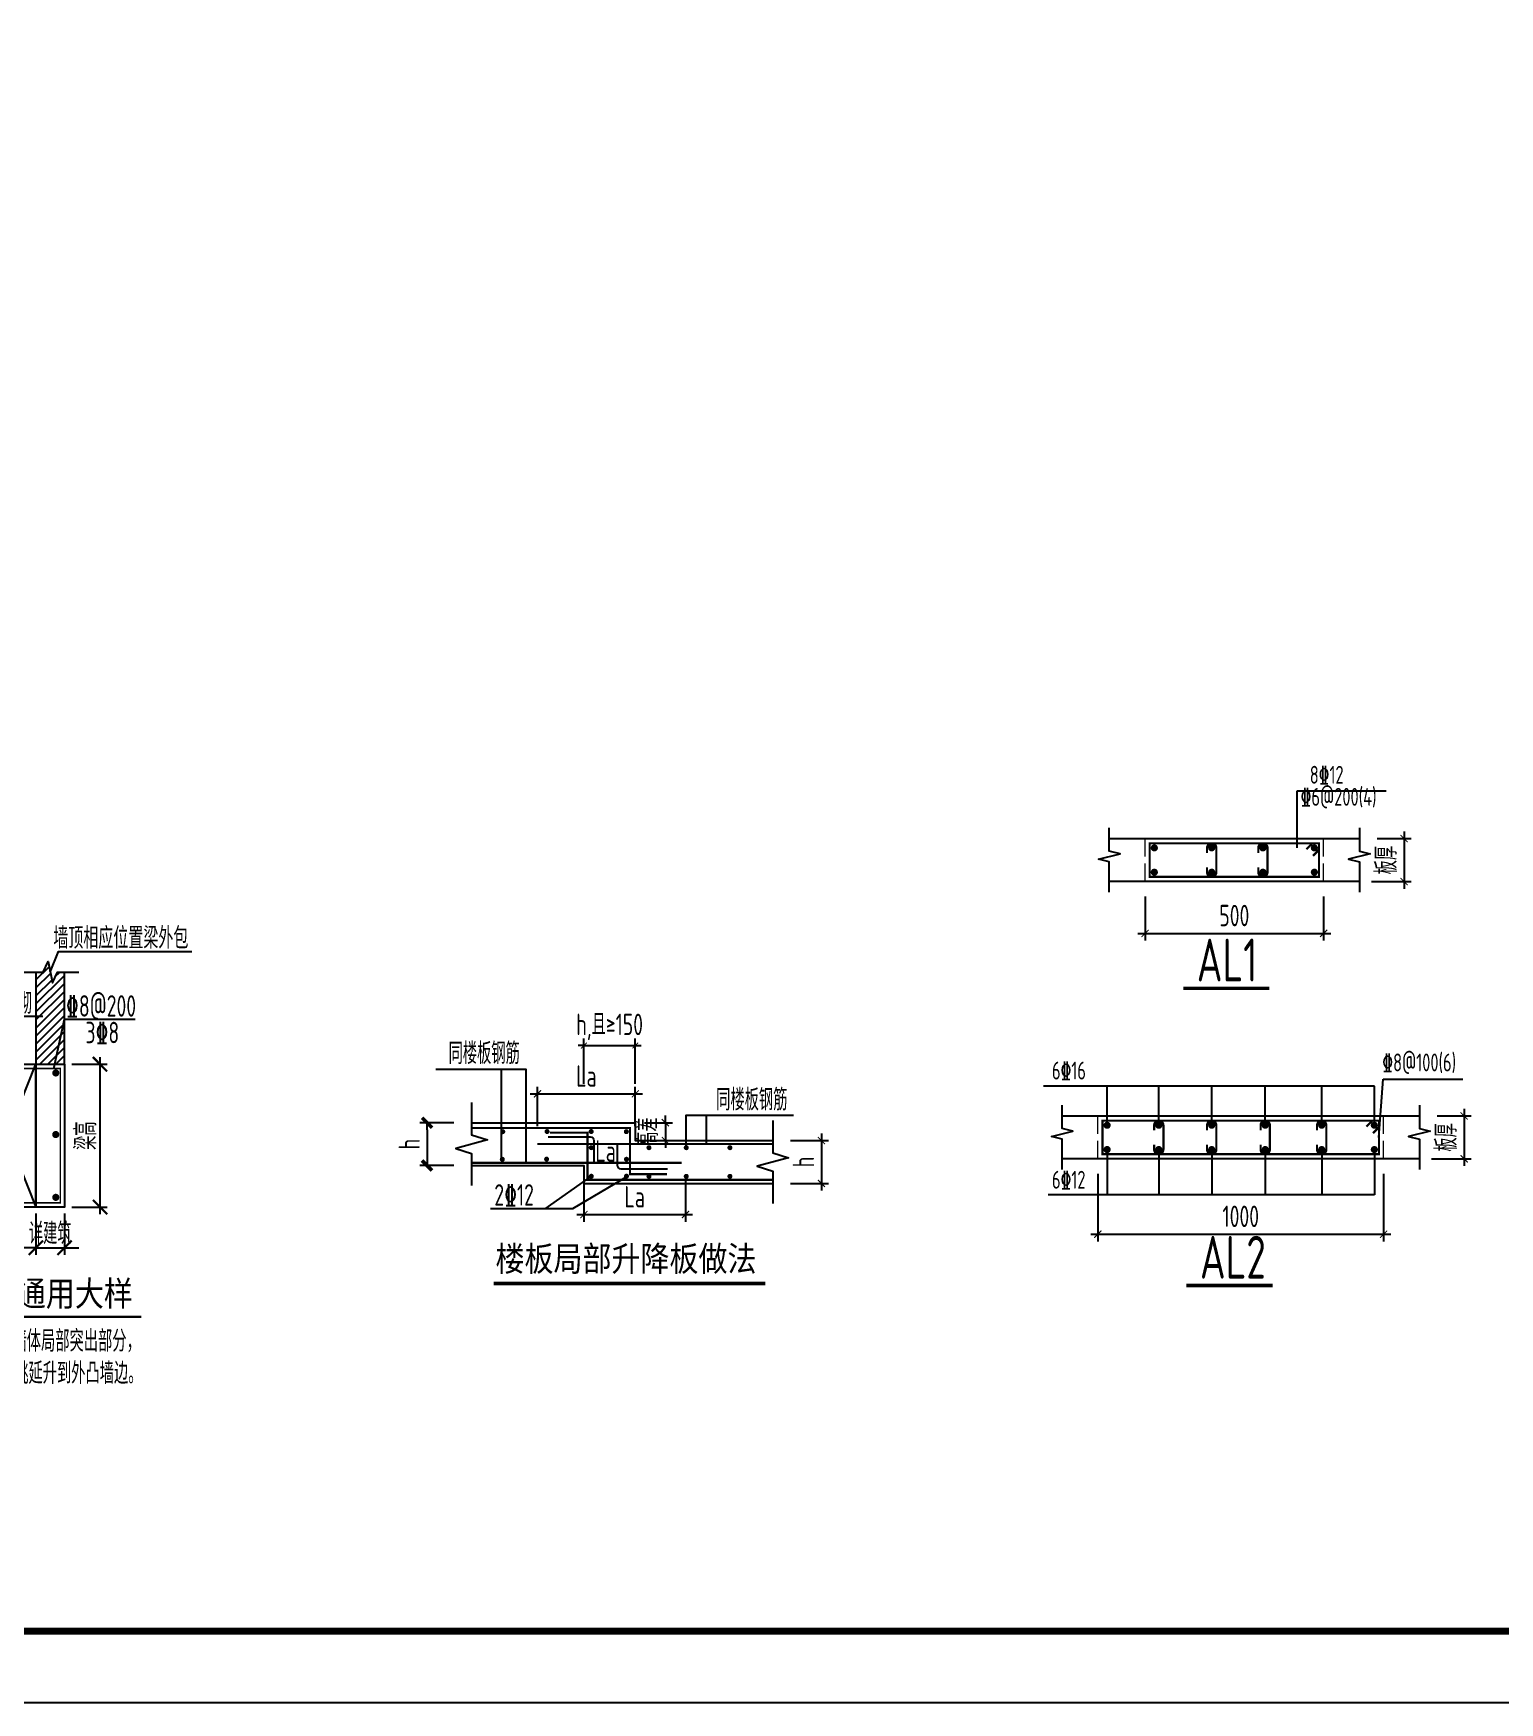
# Model space of a CAD drawing. Extents: x -668857 to 154266, y -275694 to 291306.
# Drawn here: x -196984 to -176462, y 97741 to 121097 of the extents above; entities that cross this region are included whole.
import ezdxf
from ezdxf.enums import TextEntityAlignment as Align

# ---------------------------------------------------------------- set-up
doc = ezdxf.new("R2010")
doc.units = 0
doc.header["$LTSCALE"] = 1000
doc.linetypes.add('DASH', pattern=[0.35, 0.25, -0.1])
doc.layers.get('0').update_dxf_attribs({"linetype": 'CONTINUOUS'})
doc.layers.get('DEFPOINTS').update_dxf_attribs({"linetype": 'CONTINUOUS'})
for name, color, linetype in [('-TK', 7, 'CONTINUOUS'), ('AXIS', 3, 'CONTINUOUS'), ('BEAM_DE', 7, 'CONTINUOUS'), ('NUM', 7, 'CONTINUOUS'), ('REIN', 6, 'CONTINUOUS'), ('S-DETLCW-LINE1-pdx', 7, 'CONTINUOUS'), ('S-DETLCW-TEXT', 7, 'CONTINUOUS'), ('S-DETLS-HATCH', 251, 'CONTINUOUS'), ('S-DETLS-TEXT', 7, 'CONTINUOUS'), ('S-X详图实线', 4, 'CONTINUOUS'), ('S-X详图标注', 3, 'CONTINUOUS'), ('S-X详图钢筋', 6, 'CONTINUOUS'), ('TEXT', 2, 'CONTINUOUS'), ('THIN', 7, 'CONTINUOUS'), ('大样详图_文字', 60, 'CONTINUOUS')]:
    doc.layers.add(name, color=color, linetype=linetype)
doc.layers.add('S-REIN', color=12, linetype='CONTINUOUS', lineweight=50)
doc.layers.add('S-Thin-D', color=7, linetype='DASH', lineweight=18)
doc.styles.add('BW_Rein', font='Tssdeng.shx', dxfattribs={"width": 0.7, "bigfont": 'hztxt.shx'})
doc.styles.add('hzst', font='', dxfattribs={"width": 0.7})
doc.styles.add('TSSD_DIMENSION', font='Tssdeng.shx', dxfattribs={"width": 0.7, "bigfont": 'tssdchn.shx'})
doc.styles.add('TSSD_Norm', font='Tssdeng.shx', dxfattribs={"bigfont": 'tssdchn.shx'})
doc.styles.add('TSSD_REIN', font='tssdeng.shx', dxfattribs={"width": 0.7, "height": 300, "bigfont": 'tssdchn.shx'})
doc.styles.get('hzst').set_extended_font_data('SimSun')
doc.dimstyles.new('25-100', dxfattribs={"dimscale": 100, "dimtxt": 3, "dimasz": 2, "dimexe": 1, "dimexo": 1, "dimgap": 0.5, "dimtad": 1, "dimdec": 0, "dimlfac": 0.25, "dimdsep": 46, "dimtxsty": 'TSSD_REIN', "dimblk1": 'ARCHTICK', "dimblk2": 'ARCHTICK', "dimsah": 1, "dimcen": 2.5, "dimdle": 1, "dimclrd": 256, "dimclre": 256, "dimclrt": 7, "dimadec": 0, "dimazin": 0, "dimtfac": 1, "dimtdec": 0, "dimtix": 1, "dimtmove": 2, "dimatfit": 3, "dimldrblk": 'ARCHTICK', "dimfxl": 0, "dimtolj": 1, "dimtzin": 0, "dimlwd": -1, "dimlwe": -1, "dimarcsym": 0})
doc.dimstyles.new('TSSD_100_100$0', dxfattribs={"dimtxt": 300, "dimasz": 80, "dimexe": 100, "dimexo": 250, "dimgap": 100, "dimtad": 1, "dimdec": 0, "dimzin": 0, "dimdsep": 46, "dimtxsty": 'TSSD_DIMENSION', "dimblk": 'ARCHTICK', "dimcen": 0, "dimdle": 100, "dimclrd": 3, "dimclre": 3, "dimclrt": 7, "dimadec": 0, "dimazin": 0, "dimtfac": 1, "dimtdec": 0, "dimtix": 1, "dimtmove": 2, "dimatfit": 3, "dimldrblk": 'ARCHTICK', "dimfxl": 0, "dimtolj": 1, "dimtzin": 0, "dimarcsym": 0})
doc.dimstyles.new('TSSD_20_100', dxfattribs={"dimtxt": 300, "dimasz": 100, "dimexe": 100, "dimexo": 250, "dimgap": 100, "dimtad": 1, "dimdec": 0, "dimlfac": 0.2, "dimzin": 0, "dimdsep": 46, "dimtxsty": 'TSSD_DIMENSION', "dimblk": 'ARCHTICK', "dimcen": 0, "dimdle": 100, "dimclrt": 7, "dimadec": 0, "dimazin": 0, "dimtfac": 1, "dimtdec": 0, "dimtix": 1, "dimtmove": 2, "dimatfit": 3, "dimldrblk": 'ARCHTICK', "dimfxl": 0, "dimtolj": 1, "dimtzin": 0, "dimarcsym": 0})
doc.dimstyles.new('TSSD_25_100', dxfattribs={"dimtxt": 300, "dimasz": 100, "dimexe": 100, "dimexo": 250, "dimgap": 100, "dimtad": 1, "dimdec": 0, "dimlfac": 0.25, "dimzin": 0, "dimdsep": 46, "dimtxsty": 'TSSD_DIMENSION', "dimblk": 'ARCHTICK', "dimcen": 0, "dimdle": 100, "dimclrt": 7, "dimadec": 0, "dimazin": 0, "dimtfac": 1, "dimtdec": 0, "dimtix": 1, "dimtmove": 2, "dimatfit": 3, "dimldrblk": 'ARCHTICK', "dimfxl": 0, "dimtolj": 1, "dimtzin": 0, "dimarcsym": 0})

# ---------------------------------------------------------------- blocks, each defined once
blk = doc.blocks.new('_ArchTick')
at = {"color": 0, "linetype": 'ByBlock', "const_width": 0.15}
blk.add_lwpolyline([(-0.5, -0.5), (0.5, 0.5)], dxfattribs=at)
blk = doc.blocks.new('*D47')
at = {"layer": 'DEFPOINTS', "color": 0}
for p in [(15039, 226788), (15039, 226538), (15580, 226538)]:
    blk.add_point(p, dxfattribs=at)
at = {"layer": 'S-X详图标注', "color": 0, "lineweight": -2}
for p, q in [((15580, 226788), (15580, 226888)), ((15289, 226788), (15680, 226788)), ((15580, 226788), (15580, 226538)), ((15289, 226538), (15680, 226538)), ((15580, 226538), (15580, 226438))]:
    blk.add_line(p, q, dxfattribs=at)
at = {"layer": 'S-X详图标注', "color": 0, "lineweight": -2, "xscale": 100, "yscale": 100, "zscale": 100}
for p, rotation in [((15580, 226788), 270), ((15580, 226538), 90)]:
    blk.add_blockref('_ArchTick', p, dxfattribs=dict(at, rotation=rotation))
at = {"layer": 'S-X详图标注', "color": 7, "insert": (15330, 226663), "char_height": 300, "attachment_point": 5, "rotation": 90, "style": 'TSSD_DIMENSION'}
blk.add_mtext('\\A1;高差', dxfattribs=at)
blk = doc.blocks.new('ArchTick')
at = {"color": 0, "linetype": 'ByBlock', "lineweight": -2, "const_width": 0.075}
blk.add_lwpolyline([(-0.25, -0.25), (0.25, 0.25)], dxfattribs=at)
blk = doc.blocks.new('_tsdbk')
blk.add_line((-1, 0), (0, 0))
at = {"const_width": 0.5}
blk.add_lwpolyline([(-0.7, -0.7), (0.7, 0.7)], dxfattribs=at)
blk = doc.blocks.new('*D48')
at = {"layer": 'DEFPOINTS', "color": 0}
for p in [(12868, 226788), (12244, 226188), (12868, 226188)]:
    blk.add_point(p, dxfattribs=at)
at = {"layer": 'S-X详图标注', "color": 0, "lineweight": -2}
for p, q in [((12618, 226788), (12144, 226788)), ((12244, 226688), (12244, 226288)), ((12618, 226188), (12144, 226188))]:
    blk.add_line(p, q, dxfattribs=at)
at = {"layer": 'S-X详图标注', "color": 0, "lineweight": -2, "xscale": 100, "yscale": 100, "zscale": 100}
for p, rotation in [((12244, 226788), 90), ((12244, 226188), 270)]:
    blk.add_blockref('_tsdbk', p, dxfattribs=dict(at, rotation=rotation))
at = {"layer": 'S-X详图标注', "color": 7, "insert": (11994, 226488), "char_height": 300, "attachment_point": 5, "rotation": 90, "style": 'TSSD_DIMENSION'}
blk.add_mtext('\\A1;h', dxfattribs=at)
blk = doc.blocks.new('*D49')
at = {"layer": 'DEFPOINTS', "color": 0}
for p in [(17083, 226538), (17083, 225938), (17763, 225938)]:
    blk.add_point(p, dxfattribs=at)
at = {"layer": 'S-X详图标注', "color": 0, "lineweight": -2}
for p, q in [((17763, 226638), (17763, 225838)), ((17333, 226538), (17863, 226538)), ((17333, 225938), (17863, 225938))]:
    blk.add_line(p, q, dxfattribs=at)
at = {"layer": 'S-X详图标注', "color": 0, "lineweight": -2, "xscale": 100, "yscale": 100, "zscale": 100}
for p, rotation in [((17763, 226538), 90), ((17763, 225938), 270)]:
    blk.add_blockref('_ArchTick', p, dxfattribs=dict(at, rotation=rotation))
at = {"layer": 'S-X详图标注', "color": 7, "insert": (17513, 226238), "char_height": 300, "attachment_point": 5, "rotation": 90, "style": 'TSSD_DIMENSION'}
blk.add_mtext('\\A1;h', dxfattribs=at)
blk = doc.blocks.new('*D50')
at = {"layer": 'DEFPOINTS', "color": 0}
for p in [(15159, 227867), (14439, 227080), (15159, 227080)]:
    blk.add_point(p, dxfattribs=at)
at = {"layer": 'S-X详图标注', "color": 3, "lineweight": -2}
for p, q in [((14439, 227330), (14439, 227967)), ((15159, 227330), (15159, 227967)), ((14439, 227867), (14359, 227867)), ((14439, 227867), (15159, 227867)), ((15159, 227867), (15239, 227867))]:
    blk.add_line(p, q, dxfattribs=at)
at = {"layer": 'S-X详图标注', "color": 3, "lineweight": -2, "xscale": 80, "yscale": 80, "zscale": 80}
blk.add_blockref('_ArchTick', (14439, 227867), dxfattribs=at)
at = {"layer": 'S-X详图标注', "color": 3, "lineweight": -2, "xscale": 80, "yscale": 80, "zscale": 80, "rotation": 180}
blk.add_blockref('_ArchTick', (15159, 227867), dxfattribs=at)
at = {"layer": 'S-X详图标注', "color": 7, "insert": (14799, 228128), "char_height": 300, "attachment_point": 5, "style": 'TSSD_DIMENSION'}
blk.add_mtext('\\A1;h,且≥150', dxfattribs=at)
blk = doc.blocks.new('*D51')
at = {"layer": 'DEFPOINTS', "color": 0}
for p in [(15159, 227192), (13789, 226489), (15159, 226489)]:
    blk.add_point(p, dxfattribs=at)
at = {"layer": 'S-X详图标注', "color": 0, "lineweight": -2}
for p, q in [((13789, 226739), (13789, 227292)), ((15159, 226739), (15159, 227292)), ((13689, 227192), (15259, 227192))]:
    blk.add_line(p, q, dxfattribs=at)
at = {"layer": 'S-X详图标注', "color": 0, "lineweight": -2, "xscale": 100, "yscale": 100, "zscale": 100, "rotation": 180}
blk.add_blockref('_ArchTick', (13789, 227192), dxfattribs=at)
at = {"layer": 'S-X详图标注', "color": 0, "lineweight": -2, "xscale": 100, "yscale": 100, "zscale": 100}
blk.add_blockref('_ArchTick', (15159, 227192), dxfattribs=at)
at = {"layer": 'S-X详图标注', "color": 7, "insert": (14474, 227442), "char_height": 300, "attachment_point": 5, "style": 'TSSD_DIMENSION'}
blk.add_mtext('\\A1;La', dxfattribs=at)
blk = doc.blocks.new('*D52')
at = {"layer": 'DEFPOINTS', "color": 0}
for p in [(14439, 226188), (15861, 226306), (15861, 225502)]:
    blk.add_point(p, dxfattribs=at)
at = {"layer": 'S-X详图标注', "color": 0, "lineweight": -2}
for p, q in [((14439, 225938), (14439, 225402)), ((15861, 226056), (15861, 225402)), ((14339, 225502), (15961, 225502))]:
    blk.add_line(p, q, dxfattribs=at)
at = {"layer": 'S-X详图标注', "color": 0, "lineweight": -2, "xscale": 100, "yscale": 100, "zscale": 100, "rotation": 180}
blk.add_blockref('_ArchTick', (14439, 225502), dxfattribs=at)
at = {"layer": 'S-X详图标注', "color": 0, "lineweight": -2, "xscale": 100, "yscale": 100, "zscale": 100}
blk.add_blockref('_ArchTick', (15861, 225502), dxfattribs=at)
at = {"layer": 'S-X详图标注', "color": 7, "insert": (15150, 225752), "char_height": 300, "attachment_point": 5, "style": 'TSSD_DIMENSION'}
blk.add_mtext('\\A1;La', dxfattribs=at)
blk = doc.blocks.new('*D54')
at = {"layer": 'DEFPOINTS', "color": 0}
for p in [(30394, 226071), (30794, 226071), (30794, 225492)]:
    blk.add_point(p, dxfattribs=at)
at = {"layer": 'S-X详图标注'}
for p, q in [((30394, 225971), (30394, 225392)), ((30794, 225971), (30794, 225392)), ((30394, 225492), (30194, 225492)), ((30394, 225492), (30794, 225492)), ((30794, 225492), (30994, 225492))]:
    blk.add_line(p, q, dxfattribs=at)
at = {"layer": 'S-X详图标注', "xscale": 200, "yscale": 200, "zscale": 200}
blk.add_blockref('_ArchTick', (30394, 225492), dxfattribs=at)
at = {"layer": 'S-X详图标注', "xscale": 200, "yscale": 200, "zscale": 200, "rotation": 180}
blk.add_blockref('_ArchTick', (30794, 225492), dxfattribs=at)
at = {"layer": 'S-X详图标注', "color": 7, "insert": (30594, 225692), "char_height": 300, "attachment_point": 5, "style": 'TSSD_REIN'}
blk.add_mtext('\\A1;详建筑', dxfattribs=at)
blk = doc.blocks.new('*D55')
at = {"layer": 'DEFPOINTS', "color": 0}
for p in [(30794, 228060), (31291, 228060), (30794, 226060)]:
    blk.add_point(p, dxfattribs=at)
at = {"layer": 'S-X详图标注'}
for p, q in [((30894, 228060), (31391, 228060)), ((31291, 225960), (31291, 228160)), ((30894, 226060), (31391, 226060))]:
    blk.add_line(p, q, dxfattribs=at)
at = {"layer": 'S-X详图标注', "xscale": 200, "yscale": 200, "zscale": 200}
for p, rotation in [((31291, 228060), 90), ((31291, 226060), 270)]:
    blk.add_blockref('_ArchTick', p, dxfattribs=dict(at, rotation=rotation))
at = {"layer": 'S-X详图标注', "color": 7, "insert": (31091, 227060), "char_height": 300, "attachment_point": 5, "rotation": 90, "style": 'TSSD_REIN'}
blk.add_mtext('\\A1;梁高', dxfattribs=at)
blk = doc.blocks.new('*D951')
at = {"layer": 'AXIS', "color": 0, "lineweight": -2}
for p, q in [((-178175, 109830), (-177699, 109830)), ((-177799, 109930), (-177799, 109130)), ((-178256, 109230), (-177699, 109230))]:
    blk.add_line(p, q, dxfattribs=at)
at = {"layer": 'DEFPOINTS', "color": 0}
for p in [(-178425, 109830), (-178506, 109230), (-177799, 109230)]:
    blk.add_point(p, dxfattribs=at)
at = {"layer": 'AXIS', "color": 0, "lineweight": -2, "xscale": 100, "yscale": 100, "zscale": 100}
for p, rotation in [((-177799, 109830), 90), ((-177799, 109230), 270)]:
    blk.add_blockref('_ArchTick', p, dxfattribs=dict(at, rotation=rotation))
at = {"layer": 'AXIS', "color": 7, "insert": (-178049, 109530), "char_height": 300, "attachment_point": 5, "rotation": 90, "style": 'TSSD_DIMENSION'}
blk.add_mtext('\\A1;板厚', dxfattribs=at)
blk = doc.blocks.new('*D952')
at = {"layer": 'AXIS', "color": 0, "lineweight": -2}
for p, q in [((-181425, 109020), (-181425, 108404)), ((-178925, 109020), (-178925, 108404)), ((-181525, 108504), (-178825, 108504))]:
    blk.add_line(p, q, dxfattribs=at)
at = {"layer": 'DEFPOINTS', "color": 0}
for p in [(-181425, 109270), (-178925, 109270), (-178925, 108504)]:
    blk.add_point(p, dxfattribs=at)
at = {"layer": 'AXIS', "color": 0, "lineweight": -2, "xscale": 100, "yscale": 100, "zscale": 100, "rotation": 180}
blk.add_blockref('_ArchTick', (-181425, 108504), dxfattribs=at)
at = {"layer": 'AXIS', "color": 0, "lineweight": -2, "xscale": 100, "yscale": 100, "zscale": 100}
blk.add_blockref('_ArchTick', (-178925, 108504), dxfattribs=at)
at = {"layer": 'AXIS', "color": 7, "insert": (-180175, 108754), "char_height": 300, "attachment_point": 5, "style": 'TSSD_DIMENSION'}
blk.add_mtext('\\A1;500', dxfattribs=at)
blk = doc.blocks.new('*D953')
at = {"layer": 'AXIS', "color": 0, "lineweight": -2}
for p, q in [((-176959, 106050), (-176959, 105250)), ((-177335, 105950), (-176859, 105950)), ((-177416, 105350), (-176859, 105350))]:
    blk.add_line(p, q, dxfattribs=at)
at = {"layer": 'DEFPOINTS', "color": 0}
for p in [(-177585, 105950), (-177666, 105350), (-176959, 105350)]:
    blk.add_point(p, dxfattribs=at)
at = {"layer": 'AXIS', "color": 0, "lineweight": -2, "xscale": 100, "yscale": 100, "zscale": 100}
for p, rotation in [((-176959, 105950), 90), ((-176959, 105350), 270)]:
    blk.add_blockref('_ArchTick', p, dxfattribs=dict(at, rotation=rotation))
at = {"layer": 'AXIS', "color": 7, "insert": (-177209, 105650), "char_height": 300, "attachment_point": 5, "rotation": 90, "style": 'TSSD_DIMENSION'}
blk.add_mtext('\\A1;板厚', dxfattribs=at)
blk = doc.blocks.new('*D954')
at = {"layer": 'AXIS', "color": 0, "lineweight": -2}
for p, q in [((-182085, 105139), (-182085, 104195)), ((-178085, 105139), (-178085, 104195)), ((-182185, 104295), (-177985, 104295))]:
    blk.add_line(p, q, dxfattribs=at)
at = {"layer": 'DEFPOINTS', "color": 0}
for p in [(-182085, 105389), (-178085, 105389), (-178085, 104295)]:
    blk.add_point(p, dxfattribs=at)
at = {"layer": 'AXIS', "color": 0, "lineweight": -2, "xscale": 100, "yscale": 100, "zscale": 100, "rotation": 180}
blk.add_blockref('_ArchTick', (-182085, 104295), dxfattribs=at)
at = {"layer": 'AXIS', "color": 0, "lineweight": -2, "xscale": 100, "yscale": 100, "zscale": 100}
blk.add_blockref('_ArchTick', (-178085, 104295), dxfattribs=at)
at = {"layer": 'AXIS', "color": 7, "insert": (-180085, 104545), "char_height": 300, "attachment_point": 5, "style": 'TSSD_DIMENSION'}
blk.add_mtext('\\A1;1000', dxfattribs=at)
blk = doc.blocks.new('A1')
blk.add_lwpolyline([(0, 59400), (0, 0), (84100, 0), (84100, 59400)], close=True)
at = {"const_width": 100}
blk.add_lwpolyline([(2500, 58400), (2500, 1000), (83100, 1000), (83100, 58400)], close=True, dxfattribs=at)
blk = doc.blocks.new('20210306.16463091')
at = {"layer": 'S-DETLS-TEXT', "const_width": 50}
blk.add_lwpolyline([(1330.2, 0), (5133.9, 0)], dxfattribs=at)
at = {"layer": 'S-X详图实线', "linetype": 'ByBlock'}
for points in [[(1023.9, 2251.8), (3314.8, 2251.8), (3314.8, 2001.8), (5238.7, 2001.8)], [(1023.9, 1651.8), (2594.8, 1651.8), (2594.8, 1401.8), (5238.7, 1401.8)]]:
    blk.add_lwpolyline(points, dxfattribs=at)
at = {"layer": 'S-X详图标注', "linetype": 'ByBlock'}
for points in [[(1786.5, 1689.3), (1786.5, 2997.1), (520.6, 2997.1)], [(1442.5, 1753.1), (1442.5, 2997.1), (676.7, 2997.1)], [(4027.7, 1919.3), (4027.7, 2357.9), (5495.2, 2357.9)], [(4310.8, 1952.4), (4310.8, 2357.9), (5529.3, 2357.9)], [(3208.2, 1502.9), (2435.2, 1044.4), (1285.7, 1044.4)], [(2696.3, 1501.8), (2050.4, 1044.4)]]:
    blk.add_lwpolyline(points, dxfattribs=at)
at = {"layer": 'S-X详图标注'}
for points in [[(2094.8, 2053), (2684.6, 2053, -0.4142136), (2734.6, 2003), (2734.6, 1689.3)], [(3059.9, 1964.4), (3059.9, 1656.2, 0.4142136), (3109.9, 1606.2), (3763.5, 1606.2)]]:
    blk.add_lwpolyline(points, format="xyb", dxfattribs=at)
at = {"layer": 'S-X详图钢筋', "linetype": 'ByBlock', "const_width": 30}
for points in [[(1023.9, 2178.2), (3241, 2178.2), (3241, 1531.8), (3756, 1531.8)], [(5238.7, 1451), (2646.3, 1451), (2646.3, 2110.6), (2118.4, 2110.6)], [(1944.7, 1952.4), (5238.7, 1952.4)], [(1023.9, 1689.3), (3962.9, 1689.3)]]:
    blk.add_lwpolyline(points, dxfattribs=at)
at = {"layer": 'S-X详图钢筋', "const_width": 35}
for points in [[(1441.9, 2125.6, 1), (1476.9, 2125.6, 1)], [(2062.1, 2127.5, 1), (2097.1, 2127.5, 1)], [(2679.7, 2127.5, 1), (2714.7, 2127.5, 1)], [(3171.7, 2126, 1), (3206.7, 2126, 1)], [(2680.4, 1901.9, 1), (2715.4, 1901.9, 1)], [(3488, 1901.8, 1), (3523, 1901.8, 1)], [(4010.2, 1901.8, 1), (4045.2, 1901.8, 1)], [(4621.3, 1901.8, 1), (4656.3, 1901.8, 1)], [(1435.6, 1739.2, 1), (1470.6, 1739.2, 1)], [(2055.9, 1741.1, 1), (2090.9, 1741.1, 1)], [(3173.8, 1739.3, 1), (3208.8, 1739.3, 1)], [(2680.7, 1501.8, 1), (2715.7, 1501.8, 1)], [(3173.2, 1502.9, 1), (3208.2, 1502.9, 1)], [(3488.2, 1500.8, 1), (3523.2, 1500.8, 1)], [(4010.4, 1500.8, 1), (4045.4, 1500.8, 1)], [(4621.5, 1500.8, 1), (4656.5, 1500.8, 1)]]:
    blk.add_lwpolyline(points, format="xyb", close=True, dxfattribs=at)
at = {"layer": 'THIN'}
for points in [[(1023.9, 2531.8), (1023.9, 2081.8), (1243.9, 2011.8), (803.9, 1891.8), (1023.9, 1821.8), (1023.9, 1371.8)], [(5238.7, 2281.8), (5238.7, 1831.8), (5458.7, 1761.8), (5018.7, 1641.8), (5238.7, 1571.8), (5238.7, 1121.8)]]:
    blk.add_lwpolyline(points, dxfattribs=at)
at = {"layer": 'S-DETLCW-TEXT', "style": 'hzst', "width": 0.85}
blk.add_text('楼板局部升降板做法', height=350, dxfattribs=at).set_placement((1357.9, 173.9))
at = {"layer": 'S-X详图标注', "color": 7, "insert": (2898.8, 1855.6), "char_height": 300, "attachment_point": 5, "style": 'TSSD_REIN'}
blk.add_mtext('\\A1;La', dxfattribs=at)
at = {"layer": 'TEXT', "style": 'TSSD_REIN', "width": 0.7}
for s, p in [('同楼板钢筋', (700.4, 3072.4)), ('同楼板钢筋', (4446.4, 2423.2)), ('2%%13212', (1341.1, 1090.9))]:
    blk.add_text(s, height=300, dxfattribs=at).set_placement(p)
at = {"layer": 'S-X详图标注'}
dim = blk.add_linear_dim(base=(3314.8, 3330), p1=(2594.8, 2543.3), p2=(3314.8, 2543.3), text='h,且≥150', dimstyle='TSSD_100_100$0', dxfattribs=at)
dim.commit()
dim.dimension.update_dxf_attribs({"geometry": '*D50', "text_midpoint": (2954.8, 3591.5), "insert": (-11844.2, -224536.6)})
for base, p1, p2, override, picture, middle in [((3314.8, 2655.7), (1944.7, 1952.4), (3314.8, 1952.4), {"dimasz": 100, "dimblk1": 'ArchTick', "dimblk2": 'ArchTick', "dimclrd": 0, "dimclre": 0}, '*D51', (2629.7, 2905.7)), ((4016.4, 965.4), (2594.8, 1651.8), (4016.4, 1769), {"dimtxt": 300, "dimasz": 100, "dimblk1": 'ArchTick', "dimblk2": 'ArchTick', "dimclrd": 0, "dimclre": 0}, '*D52', (3305.6, 1215.4))]:
    dim = blk.add_linear_dim(base=base, p1=p1, p2=p2, text='La', dimstyle='TSSD_100_100$0', override=override, dxfattribs=at)
    dim.commit()
    dim.dimension.update_dxf_attribs({"geometry": picture, "text_midpoint": middle, "insert": (-11844.2, -224536.6)})
dim = blk.add_linear_dim(base=(400, 1651.8), p1=(1023.9, 2251.8), p2=(1023.9, 1651.8), angle=90, text='h', dimstyle='TSSD_20_100', dxfattribs=at)
dim.commit()
dim.dimension.update_dxf_attribs({"geometry": '*D48', "text_midpoint": (150, 1951.8), "insert": (-11844.2, -224536.6)})
for base, p1, p2, text, picture, middle in [((3735.8, 2001.8), (3194.8, 2251.8), (3194.8, 2001.8), '高差', '*D47', (3485.8, 2126.8)), ((5919.1, 1401.8), (5238.7, 2001.8), (5238.7, 1401.8), 'h', '*D49', (5669.1, 1701.8))]:
    dim = blk.add_linear_dim(base=base, p1=p1, p2=p2, angle=90, text=text, dimstyle='TSSD_100_100$0', override={"dimtxt": 300, "dimasz": 100, "dimblk1": 'ArchTick', "dimblk2": 'ArchTick', "dimclrd": 0, "dimclre": 0}, dxfattribs=at)
    dim.commit()
    dim.dimension.update_dxf_attribs({"geometry": picture, "text_midpoint": middle, "insert": (-11844.2, -224536.6)})
blk = doc.blocks.new('20210306.16465652')
at = {"layer": 'S-DETLS-HATCH'}
h = blk.add_hatch(dxfattribs=at)
h.set_pattern_fill('ANSI31', color=256, scale=25)
h.set_pattern_definition([(45, (-250051.66, 573697.02), (-56.126601, 56.126601), [])])
h.paths.add_polyline_path([(3315.4, 5761.9), (3215.4, 5761.9), (3145.4, 5611.9), (3085.4, 5911.9), (3015.4, 5761.9), (2915.4, 5761.9), (2915.4, 4472.4), (3315.4, 4472.4)])
at = {"layer": 'S-DETLCW-LINE1-pdx'}
for points in [[(2715.4, 5761.9), (3015.4, 5761.9), (3085.4, 5911.9), (3145.4, 5611.9), (3215.4, 5761.9), (3515.4, 5761.9)], [(1268.2, 3792.4), (1268.2, 4132.4), (1118.2, 4202.4), (1418.2, 4262.4), (1268.2, 4332.4), (1268.2, 4672.4)]]:
    blk.add_lwpolyline(points, dxfattribs=at)
at = {"layer": 'S-DETLCW-TEXT', "const_width": 30}
blk.add_lwpolyline([(4388.8, 937.6), (1041.9, 937.6)], dxfattribs=at)
at = {"layer": 'S-DETLS-TEXT'}
blk.add_line((3009.8, 5139.7), (2467.6, 5139.7), dxfattribs=at)
for points in [[(3115.4, 5761.9), (3233, 6051.8), (5095.2, 6051.8)], [(3165.2, 4412.4), (3315.4, 5101.5), (4302.7, 5101.5)]]:
    blk.add_lwpolyline(points, dxfattribs=at)
at = {"layer": 'S-X详图实线'}
for p, q in [((2115.4, 4472.4), (1268.2, 4472.4)), ((2115.4, 4472.4), (2915.4, 2472.4)), ((2115.4, 2472.4), (2915.4, 4472.4)), ((2115.4, 3992.4), (1268.2, 3992.4))]:
    blk.add_line(p, q, dxfattribs=at)
blk.add_lwpolyline([(2915.4, 5761.9), (2915.4, 4472.4), (3315.4, 4472.4), (3315.4, 5761.9)], dxfattribs=at)
for points in [[(2115.4, 4472.4), (2915.4, 4472.4), (2915.4, 2472.4), (2115.4, 2472.4)], [(2915.4, 4472.4), (3315.4, 4472.4), (3315.4, 2472.4), (2915.4, 2472.4)]]:
    blk.add_lwpolyline(points, close=True, dxfattribs=at)
at = {"layer": 'S-X详图标注'}
blk.add_line((1268.2, 4472.4), (468.4, 4472.4), dxfattribs=at)
blk.add_lwpolyline([(0, 4772.4), (1168.3, 4772.4), (868.3, 4472.4), (568.3, 4772.4)], dxfattribs=at)
at = {"layer": 'S-X详图钢筋', "const_width": 20}
blk.add_lwpolyline([(2592.4, 4306.3), (2486.4, 4412.4), (3255.4, 4412.4), (3255.4, 2532.4), (2486.4, 2532.4), (2592.4, 2638.4)], dxfattribs=at)
at = {"layer": 'S-X详图钢筋', "const_width": 50}
for points in [[(3168.1, 4350.3, 1), (3218.1, 4350.3, 1)], [(3168.1, 3488.9, 1), (3218.1, 3488.9, 1)], [(3168.1, 2609.8, 1), (3218.1, 2609.8, 1)]]:
    blk.add_lwpolyline(points, format="xyb", close=True, dxfattribs=at)
at = {"layer": 'S-DETLCW-TEXT', "style": 'hzst', "width": 0.85}
blk.add_text('墙面外凸通用大样', height=350, dxfattribs=at).set_placement((1025.4, 1088.1))
at = {"layer": 'S-DETLS-TEXT', "width": 0.7}
for s, style, p in [('墙顶相应位置梁外包', 'BW_Rein', (3158.9, 6088.4)), ('砖砌', 'BW_Rein', (2442.3, 5176.3)), ('%%1328@200', 'BW_Rein', (3336.9, 5138.1)), ('3%%1328', 'BW_Rein', (3608.6, 4766)), ('注：挑板外边墙有墙体局部突出部分，', 'TSSD_REIN', (991.5, 450)), ('将挑板局部外挑延升到外凸墙边。', 'TSSD_REIN', (1414.1, 0))]:
    blk.add_text(s, height=300, dxfattribs=dict(at, style=style)).set_placement(p)
at = {"layer": 'S-DETLS-TEXT', "style": 'TSSD_REIN', "width": 0.75}
blk.add_text('H', height=300, dxfattribs=at).set_placement((181.3, 4832.5), align=Align.BOTTOM_RIGHT)
at = {"layer": 'S-X详图标注'}
for p1, p2, distance, text, picture, middle in [((3315.4, 2472.4), (3315.4, 4472.4), -496.7, '梁高', '*D55', (3612.1, 3472.4)), ((2915.4, 2483.6), (3315.4, 2483.6), -579.2, '详建筑', '*D54', (3115.4, 2104.4))]:
    dim = blk.add_aligned_dim(p1=p1, p2=p2, distance=distance, text=text, dimstyle='25-100', dxfattribs=at)
    dim.commit()
    dim.dimension.update_dxf_attribs({"geometry": picture, "text_midpoint": middle, "insert": (-27478.5, -223587.5)})

msp = doc.modelspace()

# ---------------------------------------------------------------- linework, layer by layer
at = {"layer": 'BEAM_DE'}
for p, q in [((-181924.8, 109830.26), (-178424.8, 109830.26)), ((-181424.8, 109230.26), (-181924.8, 109230.26)), ((-178924.8, 109230.26), (-181424.8, 109230.26)), ((-178424.8, 109230.26), (-178924.8, 109230.26)), ((-182585.3, 105949.51), (-177585.3, 105949.51)), ((-182085.3, 105349.51), (-182585.3, 105349.51)), ((-178085.3, 105349.51), (-182085.3, 105349.51)), ((-177585.3, 105349.51), (-178085.3, 105349.51))]:
    msp.add_line(p, q, dxfattribs=at)
at = {"layer": 'REIN', "const_width": 30}
for points in [[(-180556.8, 109430.26), (-180556.8, 109360.26, 1), (-180426.8, 109360.26), (-180426.8, 109700.26, 1), (-180556.8, 109700.26), (-180556.8, 109630.26)], [(-179839.8, 109430.26), (-179839.8, 109360.26, 1), (-179709.8, 109360.26), (-179709.8, 109700.26, 1), (-179839.8, 109700.26), (-179839.8, 109630.26)], [(-181297.3, 105549.51), (-181297.3, 105479.51, 1), (-181167.3, 105479.51), (-181167.3, 105819.51, 1), (-181297.3, 105819.51), (-181297.3, 105749.51)], [(-180556.8, 105549.51), (-180556.8, 105479.51, 1), (-180426.8, 105479.51), (-180426.8, 105819.51, 1), (-180556.8, 105819.51), (-180556.8, 105749.51)], [(-179807.3, 105549.51), (-179807.3, 105479.51, 1), (-179677.3, 105479.51), (-179677.3, 105819.51, 1), (-179807.3, 105819.51), (-179807.3, 105749.51)], [(-179017.13, 105549.51), (-179017.13, 105479.51, 1), (-178887.13, 105479.51), (-178887.13, 105819.51, 1), (-179017.13, 105819.51), (-179017.13, 105749.51)]]:
    msp.add_lwpolyline(points, format="xyb", dxfattribs=at)
at = {"layer": 'S-REIN', "const_width": 30}
for points in [[(-178989.8, 109765.26), (-178989.8, 109295.26), (-181359.8, 109295.26), (-181359.8, 109765.26), (-178989.8, 109765.26)], [(-179166.58, 109680.4), (-179081.73, 109765.26)], [(-178989.8, 109673.33), (-179074.66, 109588.48)], [(-178150.3, 105884.51), (-178150.3, 105414.51), (-182020.3, 105414.51), (-182020.3, 105884.51), (-178150.3, 105884.51)], [(-178327.08, 105799.66), (-178242.22, 105884.51)], [(-178150.3, 105792.58), (-178235.15, 105707.73)]]:
    msp.add_lwpolyline(points, dxfattribs=at)
at = {"layer": 'S-REIN', "const_width": 50}
for points in [[(-181319.8, 109700.26, 1), (-181269.8, 109700.26, 1)], [(-180516.8, 109700.26, 1), (-180466.8, 109700.26, 1)], [(-179799.8, 109700.26, 1), (-179749.8, 109700.26, 1)], [(-179079.8, 109700.26, 1), (-179029.8, 109700.26, 1)], [(-181319.8, 109360.26, 1), (-181269.8, 109360.26, 1)], [(-180516.8, 109360.26, 1), (-180466.8, 109360.26, 1)], [(-179799.8, 109360.26, 1), (-179749.8, 109360.26, 1)], [(-179079.8, 109360.26, 1), (-179029.8, 109360.26, 1)], [(-181980.3, 105819.51, 1), (-181930.3, 105819.51, 1)], [(-181257.3, 105819.51, 1), (-181207.3, 105819.51, 1)], [(-180516.8, 105819.51, 1), (-180466.8, 105819.51, 1)], [(-179767.3, 105819.51, 1), (-179717.3, 105819.51, 1)], [(-178977.13, 105819.51, 1), (-178927.13, 105819.51, 1)], [(-178240.3, 105819.51, 1), (-178190.3, 105819.51, 1)], [(-181980.3, 105479.51, 1), (-181930.3, 105479.51, 1)], [(-181257.3, 105479.51, 1), (-181207.3, 105479.51, 1)], [(-180516.8, 105479.51, 1), (-180466.8, 105479.51, 1)], [(-179767.3, 105479.51, 1), (-179717.3, 105479.51, 1)], [(-178977.13, 105479.51, 1), (-178927.13, 105479.51, 1)], [(-178240.3, 105479.51, 1), (-178190.3, 105479.51, 1)]]:
    msp.add_lwpolyline(points, format="xyb", close=True, dxfattribs=at)
at = {"layer": 'S-Thin-D'}
for p, q in [((-181424.8, 109230.26), (-181424.8, 109830.26)), ((-178924.8, 109230.26), (-178924.8, 109830.26)), ((-182085.3, 105349.51), (-182085.3, 105949.51)), ((-178085.3, 105349.51), (-178085.3, 105949.51))]:
    msp.add_line(p, q, dxfattribs=at)
at = {"layer": 'TEXT', "const_width": 50}
for points in [[(-180888.65, 107735.75), (-179683.25, 107735.75)], [(-180844.56, 103576.79), (-179639.16, 103576.79)]]:
    msp.add_lwpolyline(points, dxfattribs=at)
at = {"layer": 'THIN'}
for points in [[(-181924.8, 109080.26), (-181924.8, 109505.26), (-182074.8, 109542.76), (-181774.8, 109617.76), (-181924.8, 109655.26), (-181924.8, 109980.26)], [(-178424.8, 109980.26), (-178424.8, 109655.26), (-178274.8, 109617.76), (-178574.8, 109542.76), (-178424.8, 109505.26), (-178424.8, 109080.26)], [(-182585.3, 105199.51), (-182585.3, 105624.51), (-182735.3, 105662.01), (-182435.3, 105737.01), (-182585.3, 105774.51), (-182585.3, 106099.51)], [(-177585.3, 106099.51), (-177585.3, 105774.51), (-177435.3, 105737.01), (-177735.3, 105662.01), (-177585.3, 105624.51), (-177585.3, 105199.51)]]:
    msp.add_lwpolyline(points, dxfattribs=at)
at = {"layer": '大样详图_文字'}
for p, q in [((-179297.6, 110500.26), (-178051.6, 110500.26)), ((-179297.6, 109700.26), (-179297.6, 110500.26)), ((-178215.3, 106364.73), (-182846.19, 106364.73)), ((-181955.3, 105819.51), (-181955.3, 106364.73)), ((-181232.3, 105819.51), (-181232.3, 106364.73)), ((-180491.8, 105819.51), (-180491.8, 106364.73)), ((-179742.3, 105819.51), (-179742.3, 106364.73)), ((-178952.13, 105819.51), (-178952.13, 106364.73)), ((-178215.3, 105819.51), (-178215.3, 106364.73)), ((-178150.3, 105649.51), (-178092.19, 106462.73)), ((-178092.19, 106462.73), (-176976.69, 106462.73)), ((-181955.3, 105479.51), (-181955.3, 104843.73)), ((-181232.3, 105479.51), (-181232.3, 104843.73)), ((-180491.8, 105479.51), (-180491.8, 104843.73)), ((-179742.3, 105479.51), (-179742.3, 104843.73)), ((-178952.13, 105479.51), (-178952.13, 104843.73)), ((-178215.3, 105479.51), (-178215.3, 104843.73)), ((-178215.3, 104843.73), (-182779.19, 104843.73))]:
    msp.add_line(p, q, dxfattribs=at)

# ---------------------------------------------------------------- block references
at = {"layer": '-TK'}
msp.add_blockref('A1', (-241330.92, 97740.98), dxfattribs=at)
at = {"layer": 'S-X详图标注'}
for name, p in [('20210306.16465652', (-199863.8, 102201.05)), ('20210306.16463091', (-191873.84, 103603.99))]:
    msp.add_blockref(name, p, dxfattribs=at)

# ---------------------------------------------------------------- texts
at = {"layer": 'NUM', "style": 'TSSD_Norm', "width": 0.7}
for s, p in [('AL1', (-180700.61, 107831.59)), ('AL2', (-180656.53, 103672.63))]:
    msp.add_text(s, height=600, dxfattribs=at).set_placement(p)
at = {"layer": '大样详图_文字', "style": 'TSSD_REIN', "width": 0.7}
for s, p in [('8\x8412', (-179119.21, 110523.51)), ('%%1326@200(4)', (-179246.46, 110214.73)), ('%%1328@100(6)', (-178102.96, 106498.22)), ('6%%13216', (-182727.24, 106384.6))]:
    msp.add_text(s, height=250, dxfattribs=at).set_placement(p, align=Align.BOTTOM_LEFT)
at = {"layer": '大样详图_文字', "color": 1, "style": 'TSSD_REIN', "width": 0.7}
msp.add_text('6%%13212', height=250, dxfattribs=at).set_placement((-182727.24, 104857.1), align=Align.BOTTOM_LEFT)

# ---------------------------------------------------------------- dimensions: what is measured, and where the dimension line sits
at = {"layer": 'AXIS'}
for base, p1, p2, picture, middle in [((-177798.76, 109230.26), (-178424.8, 109830.26), (-178505.98, 109230.26), '*D951', (-178048.76, 109530.26)), ((-176959.26, 105349.51), (-177585.3, 105949.51), (-177666.48, 105349.51), '*D953', (-177209.26, 105649.51))]:
    dim = msp.add_linear_dim(base=base, p1=p1, p2=p2, angle=90, text='板厚', dimstyle='TSSD_25_100', dxfattribs=at)
    dim.commit()
    dim.dimension.update_dxf_attribs({"geometry": picture, "text_midpoint": middle})
dim = msp.add_linear_dim(base=(-178924.8, 108504.5), p1=(-181424.8, 109270), p2=(-178924.8, 109270), text='500', dimstyle='TSSD_25_100', dxfattribs=at)
dim.commit()
dim.dimension.update_dxf_attribs({"geometry": '*D952', "text_midpoint": (-180174.8, 108754.5)})
dim = msp.add_linear_dim(base=(-178085.3, 104295.25), p1=(-182085.3, 105389.25), p2=(-178085.3, 105389.25), dimstyle='TSSD_25_100', dxfattribs=at)
dim.commit()
dim.dimension.update_dxf_attribs({"geometry": '*D954', "text_midpoint": (-180085.3, 104545.25)})

doc.saveas('drawing.dxf')
